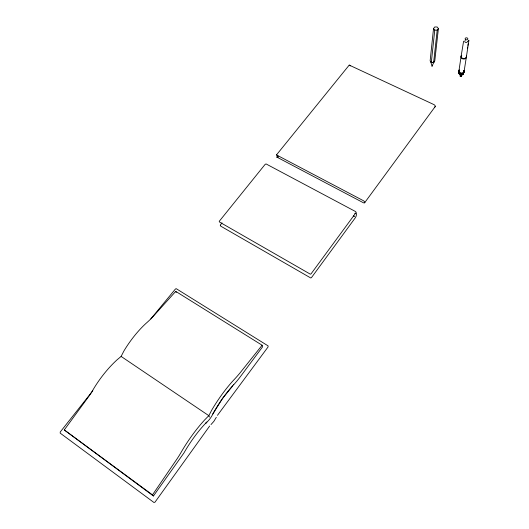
<?xml version="1.0" encoding="UTF-8"?>
<svg xmlns="http://www.w3.org/2000/svg" width="529" height="529" viewBox="0 0 529 529"><rect width="100%" height="100%" fill="white"/><g stroke="black" fill="none" stroke-linecap="round" stroke-linejoin="round"><path stroke-width="0.79" d="M433.535 28.533L430.137 60.848L431.314 62.389L433.641 62.409L434.785 60.895L438.402 28.559L437.166 26.992L434.732 26.979L433.535 28.533L434.765 30.107L431.314 62.389M433.641 62.409L437.205 30.12L438.402 28.559M458.993 70.489L461.09 56.491M461.169 55.988L463.609 41.176M467.371 48.595L467.629 46.988M467.881 45.382L468.132 43.781M464.072 71.58L466.274 57.582M466.353 57.079L468.932 40.27L468.145 41.136M431.922 66.231L434.408 61.285A2.01 1.527 2.1 0 1 432.477 62.402A2.01 1.527 2.1 0 1 430.52 61.245L432.147 66.198M220.282 225.248L222.008 222.854M354.714 213.471L355.68 213.088L311.059 273.837L310.358 274.187L219.601 222.094L219.191 221.387L265.042 164.473L266.027 163.911L355.68 211.613C356.916 213.161 356.553 216.011 355.402 217.644L311.449 277.632L310.754 277.976L220.692 226.128L220.282 225.149M233.758 384.629L222.491 398.535L212.81 414.088A8.537 2.5 -56.8 0 1 207.031 421.983L206.455 422.433A47.359 13.165 -56.4 0 0 183.927 452.976L153.43 495.99L64.273 429.945L87.999 397.491A32.143 13.192 -53.3 0 0 92.317 391.017L94.228 387.797A53.74 20.446 -54.5 0 1 116.876 359.984L121.115 356.42L123.945 350.912A52.536 20.082 -55.8 0 1 145.726 323.636L147.095 322.419A49.052 20.704 -56.9 0 0 153.952 315.562L175.727 291.367L262.119 345.225L262.536 346.918L240.821 376.073A40.66 12.346 -57.9 0 1 234.03 384.352L233.752 384.649M212.863 413.969L213.723 412.521L213.194 413.235A45.871 12.795 -57.3 0 1 232.667 385.786M216.308 417.288L213.868 421.362L211.005 424.562M153.43 495.99L152.491 494.886L176.223 460.085A33.711 10.157 -55.6 0 0 180.601 453.201L182.578 449.815A56.14 15.612 -56.4 0 1 204.849 419.709L208.823 415.668L211.831 409.942A54.831 15.301 -57.3 0 1 233.263 380.53L234.552 379.161A51.366 15.896 -58.1 0 0 241.092 371.589L262.119 345.225M209.649 426.043L155.01 502.14L153.965 502.504L60.2 433.145L60.233 432.014L92.813 390.766M206.455 422.433L205.926 423.167L206.951 422.043M277.811 155.784L276.779 157.067L363.152 202.633A1.964 0.879 36 0 0 364.831 202.488L435.294 106.441M217.439 415.351L268.071 346.951L268.064 345.86L176.289 288.715L175.463 288.973L150.798 318.941M276.779 157.067A1.878 0.813 39.2 0 0 278.168 156.802A1.878 0.813 39.2 0 0 276.475 154.918L349.226 65.087L433.806 104.537A1.851 1.058 35.1 0 1 435.222 105.945A1.851 1.058 35.1 0 1 434.719 107.03M460.468 75.601L460.488 76.374M461.07 76.381L461.328 75.878M434.765 30.107L437.205 30.12M276.475 154.918L363.172 200.577A1.964 0.879 36 0 1 364.831 202.488M353.398 215.878L354.741 216.599M121.115 356.42L208.823 415.668L209.477 417.077M64.273 429.945L152.491 494.886M175.727 291.367L176.223 292.563M349.226 65.087A1.779 0.985 39.7 0 1 350.297 65.927M466.32 56.041A2.671 2.01 3.7 0 1 463.477 58.527A2.671 2.01 3.7 0 1 461.42 55.505M463.669 70.536A2.592 1.971 3.9 0 1 462.994 73.134A2.592 1.971 3.9 0 1 459.516 72.744A2.592 1.971 3.9 0 1 459.589 70.079M463.616 70.774A2.566 1.951 3.9 0 1 462.948 73.346A2.566 1.951 3.9 0 1 459.496 72.962A2.566 1.951 3.9 0 1 459.569 70.324M463.549 71.012A2.533 1.924 4 0 1 461.777 73.875A2.533 1.924 4 0 1 458.934 71.428M459.172 70.965A2.533 1.924 4 0 1 459.562 70.569M464.039 70.549A2.612 1.99 3.9 0 1 461.248 73.009A2.612 1.99 3.9 0 1 459.238 70.013M463.741 71.719A2.486 1.891 4 0 1 461.414 74.08A2.486 1.891 4 0 1 458.941 71.666M459.172 71.21A2.486 1.891 4 0 1 459.556 70.82M463.649 71.977A2.433 1.851 4 0 1 461.374 74.285A2.433 1.851 4 0 1 458.96 71.918M466.347 57.059A2.671 2.01 3.7 0 1 462.723 58.884A2.671 2.01 3.7 0 1 461.751 55.598M467.385 41.189A1.369 1.018 3.4 0 1 466.578 42.399A1.369 1.018 3.4 0 1 464.859 41.864A1.369 1.018 3.4 0 1 465.368 40.554M463.549 72.89A2.301 1.752 4 0 1 461.004 74.596A2.301 1.752 4 0 1 459.02 72.38M463.344 72.671A2.215 1.686 4 0 1 460.977 74.761A2.215 1.686 4 0 1 459.271 72.215M463.219 72.909A2.129 1.62 4 0 1 460.951 74.913A2.129 1.62 4 0 1 459.317 72.473M463.027 73.769A1.918 1.461 4 0 1 460.66 75.151A1.918 1.461 4 0 1 459.436 72.995M461.48 75.852A0.741 0.569 4 0 1 460.977 76.54A0.741 0.569 4 0 1 460.058 76.13A0.741 0.569 4 0 1 460.561 75.442M463.655 72.665A2.374 1.805 4 0 1 461.03 74.43A2.374 1.805 4 0 1 458.98 72.142M465.54 39.53A1.369 1.018 3.4 0 0 467.815 39.086A1.369 1.018 3.4 0 0 466.089 37.83A1.369 1.018 3.4 0 0 465.54 39.53"/></g></svg>
